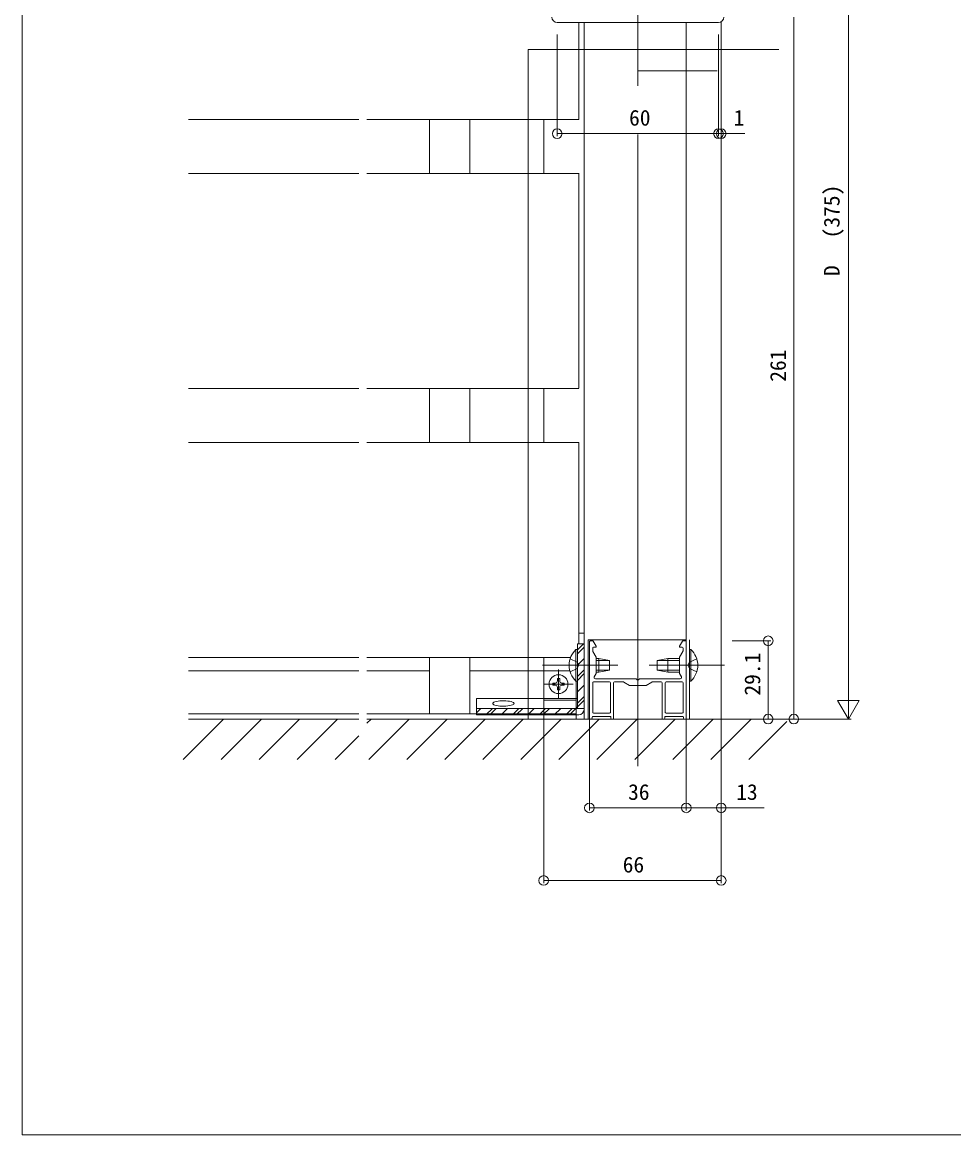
# Model space of a CAD drawing. Units: millimetres, scale not verified. Extents: x -1682 to -296, y -1188 to 1054.
# Drawn here: x -1682 to -1335.5, y -1188 to -774.4 of the extents above; entities that cross this region are included whole.
import ezdxf
from ezdxf.enums import TextEntityAlignment as Align

# ---------------------------------------------------------------- set-up
doc = ezdxf.new("R2010")
doc.units = ezdxf.units.MM
doc.header["$LTSCALE"] = 4
doc.linetypes.add('DASHED3', pattern=[4, 3, -1])
for name, color, linetype, lineweight in [('0-2_YKK_ZWAK', 7, 'Continuous', 9), ('0-3_YKK_11', 7, 'Continuous', 9), ('0-4_YKK_12', 2, 'Continuous', 9), ('0-5_YSS_K', 3, 'DASHED3', 9), ('0-6_YKK_13', 4, 'Continuous', 9), ('0-7_YKK_D', 6, 'Continuous', 9)]:
    doc.layers.add(name, color=color, linetype=linetype, lineweight=lineweight)
doc.styles.add('ＭＳ ゴシック', font='')
doc.styles.get('ＭＳ ゴシック').set_extended_font_data('MS Gothic')

msp = doc.modelspace()

# ---------------------------------------------------------------- linework, layer by layer
at = {"layer": '0-2_YKK_ZWAK'}
for p, q in [((-1682, -1188), (-1682, 996)), ((-296, -1188), (-1682, -1188))]:
    msp.add_line(p, q, dxfattribs=at)
at = {"layer": '0-3_YKK_11'}
for p, q in [((-1471.011, -1033.158), (-1471.011, -1004.658)), ((-1470.711, -1004.358), (-1469.851, -1004.358)), ((-1469.591, -1004.508), (-1468.552, -1006.308)), ((-1437.471, -1006.308), (-1436.432, -1004.508)), ((-1436.172, -1004.358), (-1435.311, -1004.358)), ((-1435.011, -1004.658), (-1435.011, -1033.158)), ((-1469.811, -1007.058), (-1469.811, -1008.126)), ((-1469.771, -1008.276), (-1468.552, -1010.389)), ((-1468.811, -1006.758), (-1469.511, -1006.758)), ((-1437.471, -1010.389), (-1436.252, -1008.276)), ((-1436.511, -1006.758), (-1437.211, -1006.758)), ((-1436.211, -1008.126), (-1436.211, -1007.058)), ((-1468.511, -1010.539), (-1468.511, -1016.378)), ((-1437.511, -1016.378), (-1437.511, -1010.539)), ((-1468.552, -1016.528), (-1469.233, -1017.708)), ((-1437.471, -1016.528), (-1436.79, -1017.708)), ((-1469.811, -1019.958), (-1469.811, -1030.958)), ((-1463.511, -1019.658), (-1469.511, -1019.658)), ((-1468.8, -1018.458), (-1453.682, -1018.458)), ((-1463.211, -1030.958), (-1463.211, -1019.958)), ((-1462.011, -1019.958), (-1462.011, -1033.158)), ((-1458.343, -1019.658), (-1461.711, -1019.658)), ((-1456.081, -1020.918), (-1458.193, -1019.698)), ((-1450.092, -1020.958), (-1455.931, -1020.958)), ((-1452.341, -1018.458), (-1437.223, -1018.458)), ((-1447.829, -1019.698), (-1449.942, -1020.918)), ((-1444.311, -1019.658), (-1447.679, -1019.658)), ((-1444.011, -1033.158), (-1444.011, -1019.958)), ((-1442.811, -1030.958), (-1442.811, -1019.958)), ((-1442.511, -1019.658), (-1436.511, -1019.658)), ((-1436.212, -1019.958), (-1436.212, -1030.958)), ((-1470.311, -1033.458), (-1470.711, -1033.458)), ((-1470.011, -1032.758), (-1470.011, -1033.158)), ((-1463.311, -1032.458), (-1469.711, -1032.458)), ((-1469.511, -1031.258), (-1463.511, -1031.258)), ((-1463.011, -1033.158), (-1463.011, -1032.758)), ((-1462.311, -1033.458), (-1462.711, -1033.458)), ((-1443.311, -1033.458), (-1443.711, -1033.458)), ((-1443.011, -1032.758), (-1443.011, -1033.158)), ((-1436.311, -1032.458), (-1442.711, -1032.458)), ((-1436.511, -1031.258), (-1442.511, -1031.258)), ((-1436.012, -1033.158), (-1436.012, -1032.758)), ((-1435.311, -1033.458), (-1435.711, -1033.458))]:
    msp.add_line(p, q, dxfattribs=at)
for centre, radius, start, end in [((-1470.711, -1004.658), 0.3, 90, 180), ((-1469.851, -1004.658), 0.3, 30.00006, 90), ((-1436.172, -1004.658), 0.3, 90, 149.99992), ((-1435.311, -1004.658), 0.3, 0, 90), ((-1469.511, -1007.058), 0.3, 90, 180), ((-1469.511, -1008.126), 0.3, 180, 210), ((-1468.811, -1006.458), 0.3, 270, 30.00006), ((-1437.211, -1006.458), 0.3, 149.99992, 270), ((-1436.511, -1007.058), 0.3, 0, 90), ((-1436.511, -1008.126), 0.3, 330, 0), ((-1468.811, -1010.539), 0.3, 0, 30), ((-1437.211, -1010.539), 0.3, 150, 180), ((-1468.811, -1016.378), 0.3, 330, 0), ((-1437.211, -1016.378), 0.3, 180, 210), ((-1469.511, -1019.958), 0.3, 90, 180), ((-1468.8, -1017.958), 0.5, 150, 270), ((-1463.511, -1019.958), 0.3, 0, 90), ((-1461.711, -1019.958), 0.3, 90, 180), ((-1458.343, -1019.958), 0.3, 60, 90), ((-1455.931, -1020.658), 0.3, 239.99998, 270), ((-1453.682, -1018.658), 0.2, 16.5941, 90), ((-1453.011, -1018.458), 0.5, 196.60629, 343.39487), ((-1452.341, -1018.658), 0.2, 90, 163.4025), ((-1450.092, -1020.658), 0.3, 270, 300), ((-1447.679, -1019.958), 0.3, 90, 119.99998), ((-1444.311, -1019.958), 0.3, 0, 90), ((-1442.511, -1019.958), 0.3, 90, 180), ((-1437.223, -1017.958), 0.5, 270, 30), ((-1436.511, -1019.958), 0.3, 0, 90), ((-1470.711, -1033.158), 0.3, 180, 270), ((-1470.311, -1033.158), 0.3, 270, 0), ((-1469.711, -1032.758), 0.3, 90, 180), ((-1469.511, -1030.958), 0.3, 180, 270), ((-1463.511, -1030.958), 0.3, 270, 0), ((-1463.311, -1032.758), 0.3, 0, 90), ((-1462.711, -1033.158), 0.3, 180, 270), ((-1462.311, -1033.158), 0.3, 270, 0), ((-1443.711, -1033.158), 0.3, 180, 270), ((-1443.311, -1033.158), 0.3, 270, 0), ((-1442.711, -1032.758), 0.3, 90, 180), ((-1442.511, -1030.958), 0.3, 180, 270), ((-1436.511, -1030.958), 0.3, 270, 0), ((-1436.311, -1032.758), 0.3, 0, 90), ((-1435.711, -1033.158), 0.3, 180, 270), ((-1435.311, -1033.158), 0.3, 270, 0)]:
    msp.add_arc(centre, radius, start, end, dxfattribs=at)
at = {"layer": '0-4_YKK_12'}
for p, q in [((-1453.011, -652.161), (-1453.011, -798.061)), ((-1475.011, -774.459), (-1475.011, -810.459)), ((-1473.011, -1033.458), (-1473.011, -774.459)), ((-1435.011, -774.459), (-1435.011, -1033.458)), ((-1422.011, -1033.458), (-1422.011, -774.191)), ((-1493.761, -1033.458), (-1493.761, -784.459)), ((-1400.587, -784.459), (-1493.761, -784.459)), ((-1453.011, -792.459), (-1423.512, -792.459)), ((-1556.766, -810.559), (-1620.154, -810.559)), ((-1475.011, -810.559), (-1553.766, -810.559)), ((-1530.511, -810.559), (-1530.511, -830.559)), ((-1515.511, -810.559), (-1515.511, -830.559)), ((-1488.011, -810.559), (-1488.011, -830.559)), ((-1453.011, -816.061), (-1453.011, -1050.954)), ((-1556.766, -830.559), (-1620.154, -830.559)), ((-1475.011, -830.559), (-1553.766, -830.559)), ((-1475.011, -830.459), (-1475.011, -910.459)), ((-1556.766, -910.559), (-1620.154, -910.559)), ((-1475.011, -910.559), (-1553.766, -910.559)), ((-1530.511, -910.559), (-1530.511, -930.559)), ((-1515.511, -910.559), (-1515.511, -930.559)), ((-1488.011, -910.559), (-1488.011, -930.559)), ((-1556.766, -930.559), (-1620.154, -930.559)), ((-1475.011, -930.559), (-1553.766, -930.559)), ((-1475.011, -930.559), (-1475.011, -1005.458)), ((-1475.011, -1001.458), (-1473.011, -1001.458)), ((-1435.011, -1003.958), (-1471.511, -1003.958)), ((-1471.511, -1003.958), (-1471.511, -1033.458)), ((-1556.766, -1010.558), (-1620.154, -1010.558)), ((-1478.068, -1010.558), (-1553.766, -1010.558)), ((-1530.511, -1010.558), (-1530.511, -1031.458)), ((-1515.511, -1010.558), (-1515.511, -1031.458)), ((-1488.011, -1010.458), (-1488.011, -1015.458)), ((-1556.766, -1015.458), (-1620.154, -1015.458)), ((-1530.511, -1015.458), (-1553.766, -1015.458)), ((-1478.358, -1015.458), (-1515.511, -1015.458)), ((-1476.011, -1019.358), (-1476.011, -1025.835)), ((-1513.011, -1031.873), (-1513.011, -1025.835)), ((-1513.011, -1025.835), (-1475.511, -1025.835)), ((-1506.849, -1027.365), (-1506.993, -1027.552)), ((-1506.993, -1027.552), (-1506.993, -1027.742)), ((-1506.993, -1027.742), (-1506.849, -1027.928)), ((-1506.567, -1027.188), (-1506.849, -1027.365)), ((-1506.849, -1027.928), (-1506.567, -1028.105)), ((-1506.155, -1027.028), (-1506.567, -1027.188)), ((-1506.567, -1028.105), (-1506.155, -1028.265)), ((-1505.631, -1026.891), (-1506.155, -1027.028)), ((-1506.155, -1028.265), (-1505.631, -1028.402)), ((-1505.011, -1026.781), (-1505.631, -1026.891)), ((-1505.631, -1028.402), (-1505.011, -1028.513)), ((-1504.319, -1026.702), (-1505.011, -1026.781)), ((-1505.011, -1028.513), (-1504.319, -1028.592)), ((-1503.58, -1026.657), (-1504.319, -1026.702)), ((-1504.319, -1028.592), (-1503.58, -1028.636)), ((-1502.821, -1026.648), (-1503.58, -1026.657)), ((-1503.58, -1028.636), (-1502.821, -1028.645)), ((-1502.068, -1026.675), (-1502.821, -1026.648)), ((-1502.821, -1028.645), (-1502.068, -1028.618)), ((-1501.35, -1026.737), (-1502.068, -1026.675)), ((-1502.068, -1028.618), (-1501.35, -1028.556)), ((-1500.691, -1026.832), (-1501.35, -1026.737)), ((-1501.35, -1028.556), (-1500.691, -1028.461)), ((-1500.116, -1026.956), (-1500.691, -1026.832)), ((-1500.691, -1028.461), (-1500.116, -1028.337)), ((-1499.646, -1027.106), (-1500.116, -1026.956)), ((-1500.116, -1028.337), (-1499.646, -1028.187)), ((-1499.298, -1027.275), (-1499.646, -1027.106)), ((-1499.646, -1028.187), (-1499.298, -1028.018)), ((-1499.084, -1027.457), (-1499.298, -1027.275)), ((-1499.298, -1028.018), (-1499.084, -1027.836)), ((-1499.011, -1027.647), (-1499.084, -1027.457)), ((-1499.084, -1027.836), (-1499.011, -1027.647)), ((-1556.766, -1031.458), (-1620.154, -1031.458)), ((-1513.011, -1031.458), (-1553.766, -1031.458)), ((-1476.011, -1031.873), (-1476.011, -1033.458))]:
    msp.add_line(p, q, dxfattribs=at)
at = {"layer": '0-5_YSS_K', "linetype": 'Continuous'}
for p, q in [((-1622.12, -1048.458), (-1607.12, -1033.458)), ((-1620.154, -1033.458), (-1556.766, -1033.458)), ((-1607.978, -1048.458), (-1592.978, -1033.458)), ((-1593.836, -1048.458), (-1578.836, -1033.458)), ((-1579.694, -1048.458), (-1564.694, -1033.458)), ((-1553.766, -1034.956), (-1552.268, -1033.458)), ((-1553.766, -1033.458), (-1397.563, -1033.458)), ((-1553.126, -1048.458), (-1538.126, -1033.458)), ((-1538.984, -1048.458), (-1523.984, -1033.458)), ((-1524.842, -1048.458), (-1509.842, -1033.458)), ((-1510.7, -1048.458), (-1495.7, -1033.458)), ((-1496.557, -1048.458), (-1481.558, -1033.458)), ((-1482.415, -1048.458), (-1467.415, -1033.458)), ((-1468.273, -1048.458), (-1453.273, -1033.458)), ((-1454.131, -1048.458), (-1439.131, -1033.458)), ((-1439.989, -1048.458), (-1424.989, -1033.458)), ((-1425.847, -1048.458), (-1410.847, -1033.458)), ((-1411.705, -1048.458), (-1397.563, -1034.316)), ((-1565.552, -1048.458), (-1556.766, -1039.672))]:
    msp.add_line(p, q, dxfattribs=at)
at = {"layer": '0-6_YKK_13'}
for p, q in [((-1423.012, -774.459), (-1483.011, -774.459)), ((-1433.811, -1003.958), (-1433.811, -1033.458)), ((-1476.022, -1007.558), (-1476.022, -1015.958)), ((-1475.511, -1007.558), (-1476.022, -1007.558)), ((-1473.011, -1005.458), (-1475.511, -1005.458)), ((-1475.511, -1007.746), (-1473.224, -1005.458)), ((-1475.511, -1005.458), (-1475.511, -1029.458)), ((-1475.511, -1009.16), (-1473.011, -1006.66)), ((-1475.511, -1007.558), (-1475.511, -1015.958)), ((-1473.011, -1005.458), (-1473.011, -1029.873)), ((-1433.811, -1007.558), (-1433.3, -1007.558)), ((-1433.811, -1019.358), (-1433.811, -1007.558)), ((-1433.3, -1019.358), (-1433.3, -1007.558)), ((-1478.228, -1011.008), (-1475.562, -1012.308)), ((-1476.022, -1019.358), (-1476.022, -1010.958)), ((-1475.562, -1012.308), (-1474.951, -1013.458)), ((-1475.511, -1013.403), (-1473.011, -1010.903)), ((-1475.511, -1019.358), (-1475.511, -1010.958)), ((-1468.511, -1010.958), (-1467.511, -1010.958)), ((-1468.511, -1011.708), (-1463.511, -1011.708)), ((-1463.511, -1011.658), (-1467.511, -1010.958)), ((-1463.511, -1011.658), (-1463.511, -1015.258)), ((-1445.811, -1011.658), (-1441.811, -1010.958)), ((-1445.811, -1011.658), (-1445.811, -1015.258)), ((-1437.511, -1011.708), (-1445.811, -1011.708)), ((-1433.76, -1012.308), (-1434.372, -1013.458)), ((-1431.095, -1011.008), (-1433.76, -1012.308)), ((-1488.511, -1013.458), (-1460.511, -1013.458)), ((-1488.011, -1015.458), (-1488.011, -1026.458)), ((-1482.511, -1025.958), (-1482.511, -1014.958)), ((-1478.228, -1015.908), (-1475.562, -1014.608)), ((-1475.562, -1014.608), (-1474.951, -1013.458)), ((-1475.511, -1017.645), (-1473.011, -1015.145)), ((-1475.511, -1019.059), (-1473.011, -1016.559)), ((-1468.511, -1015.208), (-1463.511, -1015.208)), ((-1463.511, -1015.258), (-1467.511, -1015.958)), ((-1420.812, -1013.458), (-1448.811, -1013.458)), ((-1437.511, -1015.208), (-1445.811, -1015.208)), ((-1445.811, -1015.258), (-1441.811, -1015.958)), ((-1441.811, -1015.958), (-1437.511, -1015.958)), ((-1433.76, -1014.608), (-1434.372, -1013.458)), ((-1431.095, -1015.908), (-1433.76, -1014.608)), ((-1488.011, -1020.458), (-1477.011, -1020.458)), ((-1484.611, -1020.038), (-1484.611, -1020.878)), ((-1483.771, -1020.038), (-1484.611, -1020.038)), ((-1484.611, -1020.878), (-1483.771, -1020.878)), ((-1482.931, -1018.358), (-1482.931, -1019.198)), ((-1482.091, -1018.358), (-1482.931, -1018.358)), ((-1482.091, -1019.198), (-1482.091, -1018.358)), ((-1480.411, -1020.038), (-1481.251, -1020.038)), ((-1481.251, -1020.878), (-1480.411, -1020.878)), ((-1480.411, -1020.878), (-1480.411, -1020.038)), ((-1475.511, -1019.358), (-1476.022, -1019.358)), ((-1475.511, -1023.302), (-1473.011, -1020.802)), ((-1433.811, -1019.358), (-1433.3, -1019.358)), ((-1482.931, -1021.718), (-1482.931, -1022.558)), ((-1482.931, -1022.558), (-1482.091, -1022.558)), ((-1482.091, -1022.558), (-1482.091, -1021.718)), ((-1475.511, -1027.545), (-1473.011, -1025.045)), ((-1513.011, -1031.104), (-1511.366, -1029.458)), ((-1513.011, -1029.458), (-1473.011, -1029.458)), ((-1509.538, -1031.873), (-1507.123, -1029.458)), ((-1508.124, -1031.873), (-1505.709, -1029.458)), ((-1503.881, -1031.873), (-1501.466, -1029.458)), ((-1499.639, -1031.873), (-1497.224, -1029.458)), ((-1498.224, -1031.873), (-1495.81, -1029.458)), ((-1493.982, -1031.873), (-1491.567, -1029.458)), ((-1489.739, -1031.873), (-1487.324, -1029.458)), ((-1488.325, -1031.873), (-1485.91, -1029.458)), ((-1488.011, -1026.458), (-1476.011, -1026.458)), ((-1484.082, -1031.873), (-1481.668, -1029.458)), ((-1479.84, -1031.873), (-1477.425, -1029.458)), ((-1478.426, -1031.873), (-1473.011, -1026.459)), ((-1476.011, -1025.835), (-1476.011, -1031.873)), ((-1476.011, -1031.458), (-1513.011, -1031.458)), ((-1513.011, -1031.873), (-1475.011, -1031.873))]:
    msp.add_line(p, q, dxfattribs=at)
for points in [[(-1467.511, -1010.958), (-1467.511, -1015.958), (-1468.511, -1015.958)], [(-1437.511, -1010.958), (-1441.811, -1010.958), (-1441.811, -1015.958)]]:
    msp.add_lwpolyline(points, dxfattribs=at)
msp.add_circle((-1482.511, -1020.458), 3.5, dxfattribs=at)
for centre, radius, start, end in [((-1483.011, -772.459), 2, 180, 270), ((-1423.012, -772.459), 2, 270, 0), ((-1470.594, -1013.458), 8.017, 132.61678, 227.38321), ((-1438.729, -1013.458), 8.017, 312.61678, 47.38321), ((-1483.771, -1019.198), 0.84, 270, 0), ((-1483.771, -1021.718), 0.84, 0, 90), ((-1481.251, -1019.198), 0.84, 180, 270), ((-1481.251, -1021.718), 0.84, 90, 180), ((-1475.011, -1029.873), 2, 270, 0)]:
    msp.add_arc(centre, radius, start, end, dxfattribs=at)
at = {"layer": '0-7_YKK_D'}
for p, q in [((-1374.702, -658.46), (-1374.702, -1033.458)), ((-1394.994, -772.459), (-1394.994, -1033.458)), ((-1483.011, -778.959), (-1483.011, -816.761)), ((-1423.012, -778.959), (-1423.012, -816.761)), ((-1423.012, -782.417), (-1423.012, -816.761)), ((-1483.011, -815.761), (-1423.012, -815.761)), ((-1423.012, -815.761), (-1413.227, -815.761)), ((-1417.951, -1004.358), (-1403.521, -1004.358)), ((-1404.521, -1004.358), (-1404.521, -1033.458)), ((-1488.011, -1026.458), (-1488.011, -1094.458)), ((-1378.702, -1026.53), (-1374.702, -1033.458)), ((-1370.702, -1026.53), (-1378.702, -1026.53)), ((-1374.702, -1033.458), (-1370.702, -1026.53)), ((-1471.011, -1033.158), (-1471.011, -1067.458)), ((-1435.011, -1033.158), (-1435.011, -1067.458)), ((-1422.011, -1033.458), (-1422.011, -1094.458)), ((-1402.284, -1033.458), (-1403.521, -1033.458)), ((-1397.563, -1033.458), (-1373.702, -1033.458)), ((-1397.563, -1033.458), (-1393.994, -1033.458)), ((-1435.011, -1039.458), (-1435.011, -1067.458)), ((-1471.011, -1066.458), (-1435.011, -1066.458)), ((-1435.011, -1066.458), (-1406.071, -1066.458)), ((-1422.011, -1072.458), (-1422.011, -1067.458)), ((-1488.011, -1093.458), (-1422.011, -1093.458))]:
    msp.add_line(p, q, dxfattribs=at)
for centre in [(-1483.011, -815.761), (-1423.012, -815.761), (-1423.012, -815.761), (-1422.011, -815.761), (-1404.521, -1004.358), (-1404.521, -1033.458), (-1394.994, -1033.458), (-1471.011, -1066.458), (-1435.011, -1066.458), (-1435.011, -1066.458), (-1422.011, -1066.458), (-1488.011, -1093.458), (-1422.011, -1093.458)]:
    msp.add_circle(centre, 1.8, dxfattribs=at)

# ---------------------------------------------------------------- texts
at = {"layer": '0-7_YKK_D', "color": 4, "style": 'ＭＳ ゴシック'}
for s, p in [('60', (-1456.274, -814.561)), ('1', (-1417.337, -814.561)), ('36', (-1456.636, -1065.258)), ('13', (-1416.42, -1065.258)), ('66', (-1458.636, -1092.258))]:
    msp.add_text(s, height=5.865, dxfattribs=at).set_placement(p, align=Align.BOTTOM_LEFT)
for s, p in [('(375)', (-1376.202, -854.719)), ('D', (-1376.202, -868.734)), ('261', (-1396.194, -908.034)), ('29.1', (-1405.721, -1024.708))]:
    msp.add_text(s, height=5.865, rotation=90, dxfattribs=at).set_placement(p, align=Align.BOTTOM_LEFT)

doc.saveas('drawing.dxf')
